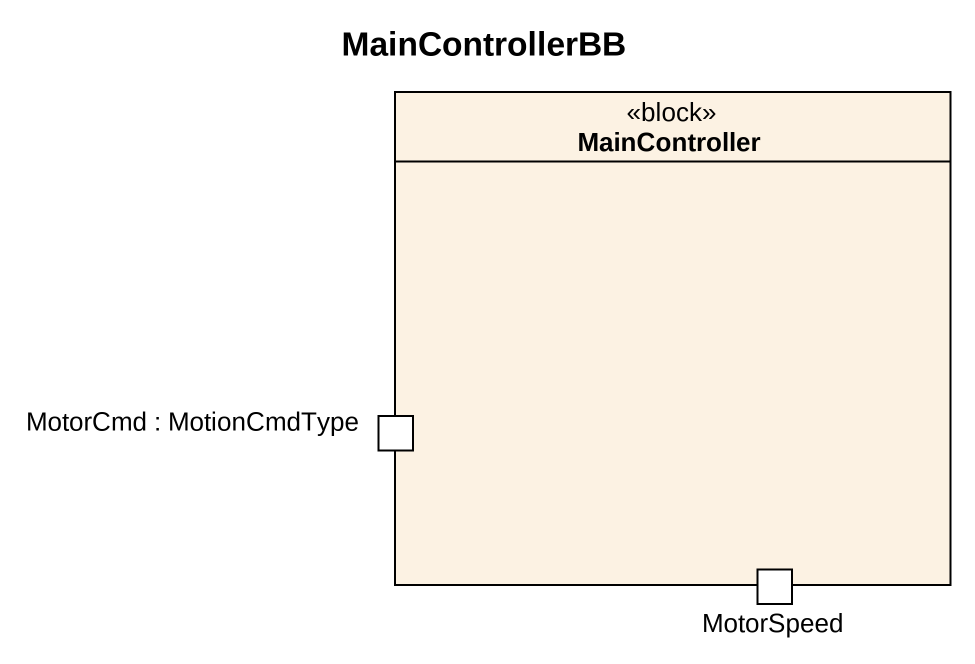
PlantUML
@startuml
title MainControllerBB
rectangle MainController <<block>> {
  port "MotorCmd : MotionCmdType" as MotorCmd <<FlowPort>>
  port MotorSpeed <<FlowPort>>
}
@enduml
